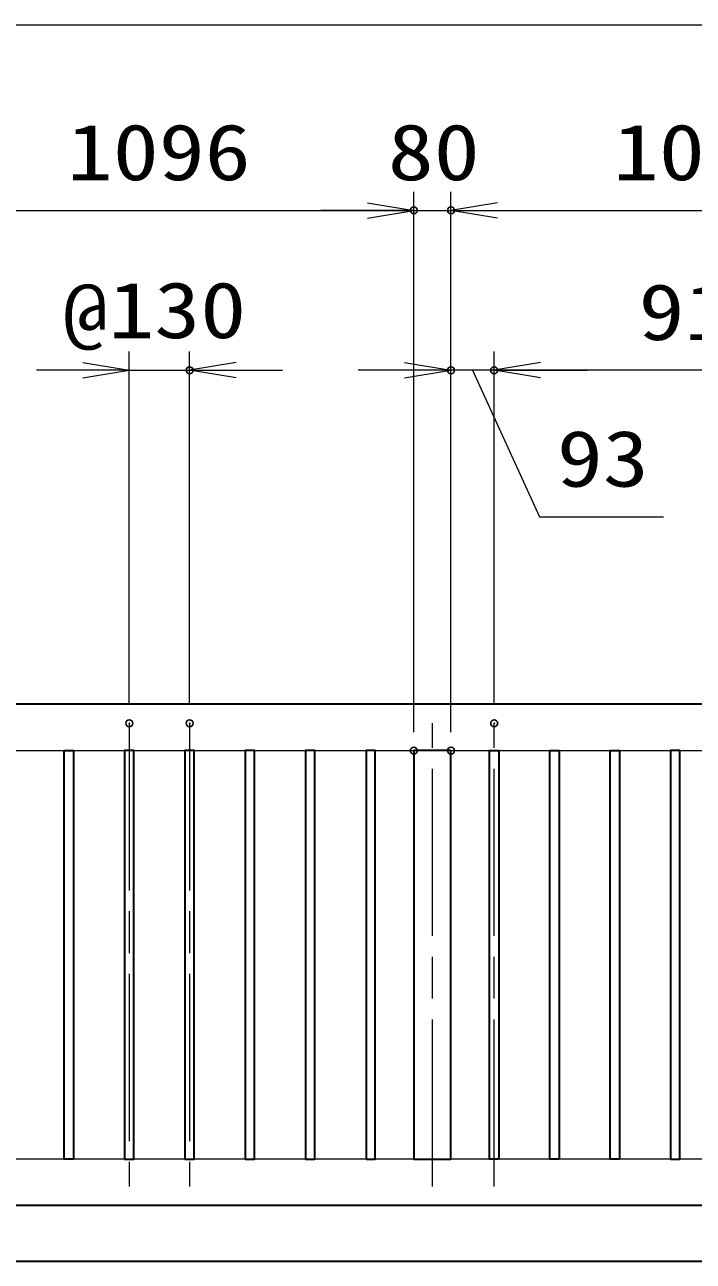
# Model space of a CAD drawing. Units: millimetres at full size. Extents: x -11880 to 11880, y -8400 to 8400.
# Drawn here: x 3734 to 5174, y -446 to 2218 of the extents above; entities that cross this region are included whole.
import ezdxf
from ezdxf.enums import TextEntityAlignment as Align

# ---------------------------------------------------------------- set-up
doc = ezdxf.new("R2010")
doc.units = ezdxf.units.MM
doc.header["$LTSCALE"] = 30
doc.header["$PDMODE"] = 32
doc.header["$PDSIZE"] = 15
doc.linetypes.add('USER1', pattern=[18, 12, -1.5, 3, -1.5])
for name, color, linetype, lineweight in [('0-1_外形線', 7, 'Continuous', 35), ('0-2_軸線', 200, 'USER1', 15), ('0-4_寸法線', 4, 'Continuous', 18), ('0-5_0', 7, 'Continuous', 18)]:
    doc.layers.add(name, color=color, linetype=linetype, lineweight=lineweight)
doc.layers.add('0-6_Defpoints', color=7, linetype='Continuous')
doc.styles.add('ＭＳ ゴシック', font='')
doc.styles.get('ＭＳ ゴシック').set_extended_font_data('MS Gothic')

# ---------------------------------------------------------------- blocks, each defined once
blk = doc.blocks.new('_Open')
at = {"layer": '0-5_0', "color": 4}
blk.add_line((-30, 5), (0, 0), dxfattribs=at)
blk.add_lwpolyline([(-30, -5), (0, 0), (-30, 0)], dxfattribs=at)

msp = doc.modelspace()

# ---------------------------------------------------------------- linework, layer by layer
at = {"layer": '0-1_外形線'}
msp.add_line((-6921.83, -446.03), (6603.17, -446.03), dxfattribs=at)
for points in [[(5848.17, 753.97), (-151.83, 753.97), (-151.83, 186.47)], [(5848.17, -326.03), (-151.83, -326.03), (-151.83, 121.47)]]:
    msp.add_lwpolyline(points, dxfattribs=at)
for points in [[(3839.17, -226.03), (3819.17, -226.03), (3819.17, 653.97), (3839.17, 653.97)], [(3949.17, -226.03), (3969.17, -226.03), (3969.17, 653.97), (3949.17, 653.97)], [(4079.17, -226.03), (4099.17, -226.03), (4099.17, 653.97), (4079.17, 653.97)], [(4209.17, -226.03), (4229.17, -226.03), (4229.17, 653.97), (4209.17, 653.97)], [(4339.17, -226.03), (4359.17, -226.03), (4359.17, 653.97), (4339.17, 653.97)], [(4469.17, -226.03), (4489.17, -226.03), (4489.17, 653.97), (4469.17, 653.97)], [(4652.17, 653.97), (4572.17, 653.97), (4572.17, -226.03), (4652.17, -226.03)], [(4755.17, -226.03), (4735.17, -226.03), (4735.17, 653.97), (4755.17, 653.97)], [(4885.17, -226.03), (4865.17, -226.03), (4865.17, 653.97), (4885.17, 653.97)], [(5015.17, -226.03), (4995.17, -226.03), (4995.17, 653.97), (5015.17, 653.97)], [(5125.17, -226.03), (5145.17, -226.03), (5145.17, 653.97), (5125.17, 653.97)]]:
    msp.add_lwpolyline(points, close=True, dxfattribs=at)
at = {"layer": '0-2_軸線'}
for p, q in [((3959.17, 712.97), (3959.17, -285.03)), ((4089.17, 712.97), (4089.17, -285.03)), ((4612.17, -285.03), (4612.17, 712.97)), ((4745.17, -285.03), (4745.17, 712.97))]:
    msp.add_line(p, q, dxfattribs=at)
at = {"layer": '0-4_寸法線'}
for p, q in [((-151.83, 2217.7), (5848.17, 2217.7)), ((4572.17, 693.97), (4572.17, 1857.7)), ((4572.17, 693.97), (4572.17, 1857.7)), ((4652.17, 693.97), (4652.17, 1857.7)), ((4652.17, 693.97), (4652.17, 1857.7)), ((3476.17, 1817.7), (4572.17, 1817.7)), ((4472.17, 1817.7), (4372.17, 1817.7)), ((4572.17, 1817.7), (4652.17, 1817.7)), ((4652.17, 1817.7), (5748.17, 1817.7)), ((4752.17, 1817.7), (4852.17, 1817.7)), ((3959.17, 752.97), (3959.17, 1513.46)), ((4089.17, 752.97), (4089.17, 1513.46)), ((4652.17, 693.97), (4652.17, 1513.46)), ((4745.17, 752.97), (4745.17, 1513.46)), ((4745.17, 752.97), (4745.17, 1513.46)), ((3859.17, 1473.46), (3759.17, 1473.46)), ((3959.17, 1473.46), (4089.17, 1473.46)), ((4189.17, 1473.46), (4289.17, 1473.46)), ((4552.17, 1473.46), (4452.17, 1473.46)), ((4745.17, 1473.46), (4652.17, 1473.46)), ((5655.17, 1473.46), (4745.17, 1473.46)), ((4845.17, 1473.46), (4945.17, 1473.46))]:
    msp.add_line(p, q, dxfattribs=at)
msp.add_lwpolyline([(4698.67, 1473.46), (4842.62, 1157.55), (5109.82, 1157.55)], dxfattribs=at)
at = {"layer": '0-5_0'}
msp.add_line((-51.83, 653.97), (5748.17, 653.97), dxfattribs=at)
msp.add_lwpolyline([(5748.17, 653.97), (5748.17, -226.03), (-51.83, -226.03), (-51.83, -5.53)], dxfattribs=at)
at = {"layer": '0-6_Defpoints'}
for p in [(4572.17, 1817.7), (4652.17, 1817.7), (4089.17, 1473.46), (4652.17, 1473.46), (4745.17, 1473.46), (3959.17, 712.97), (4089.17, 712.97), (4745.17, 712.97), (4572.17, 653.97), (4652.17, 653.97)]:
    msp.add_point(p, dxfattribs=at)

# ---------------------------------------------------------------- block references
at = {"layer": '0-4_寸法線', "xscale": 3.333333, "yscale": 3.333333}
for p in [(4572.17, 1817.7), (4572.17, 1817.7), (3959.17, 1473.46), (4652.17, 1473.46)]:
    msp.add_blockref('_Open', p, dxfattribs=at)
at = {"layer": '0-4_寸法線', "xscale": 3.333333, "yscale": 3.333333, "rotation": 180}
for p in [(4652.17, 1817.7), (4652.17, 1817.7), (4089.17, 1473.46), (4745.17, 1473.46), (4745.17, 1473.46)]:
    msp.add_blockref('_Open', p, dxfattribs=at)

# ---------------------------------------------------------------- texts
at = {"layer": '0-4_寸法線', "color": 254, "style": 'ＭＳ ゴシック', "width": 1.2}
for s, p in [('1096', (3824.97, 1846.38)), ('80', (4516.17, 1846.38)), ('1096', (5000.97, 1846.38)), ('@130', (3815.37, 1506.14)), ('910', (5056.17, 1502.14)), ('93', (4880.22, 1186.24))]:
    msp.add_text(s, height=121.2, dxfattribs=at).set_placement(p, align=Align.BOTTOM_LEFT)

doc.saveas('drawing.dxf')
